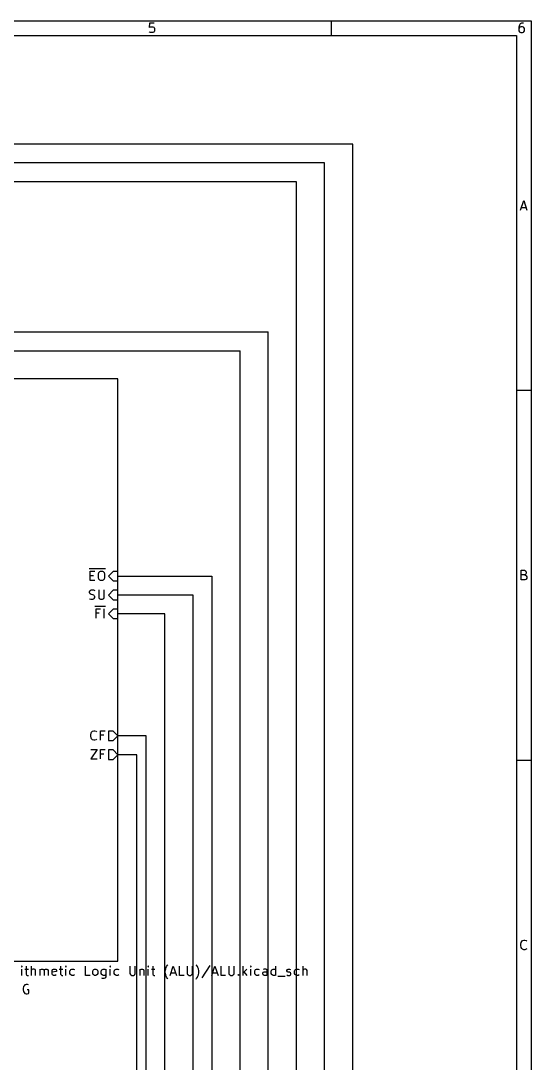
# Model space of a CAD drawing. Extents: x 0.4 to 11.3, y -16.1 to -0.4.
# Drawn here: x 8.58 to 11.3, y -5.94 to -0.39 of the extents above; entities that cross this region are included whole.
import ezdxf

# ---------------------------------------------------------------- set-up
doc = ezdxf.new("R2010")
doc.units = 0
doc.header["$MEASUREMENT"] = 0
for name, color, linetype in [('BROWN2', 54, 'CONTINUOUS'), ('CYAN2', 4, 'CONTINUOUS'), ('GREEN3', 91, 'CONTINUOUS'), ('RED2', 1, 'CONTINUOUS')]:
    doc.layers.add(name, color=color, linetype=linetype)

msp = doc.modelspace()

# ---------------------------------------------------------------- linework, layer by layer
at = {"layer": 'BROWN2', "linetype": 'CONTINUOUS'}
for p, q in [((8.5874, -5.4251), (8.5851, -5.4274)), ((8.5851, -5.4274), (8.5874, -5.4298)), ((8.5898, -5.4274), (8.5874, -5.4251)), ((8.5874, -5.4251), (8.5874, -5.4298)), ((8.5874, -5.4298), (8.5898, -5.4274)), ((8.6113, -5.4251), (8.6113, -5.4679)), ((8.6398, -5.4751), (8.6398, -5.4251)), ((8.7946, -5.4251), (8.7946, -5.4679)), ((8.8232, -5.4251), (8.8208, -5.4274)), ((8.8208, -5.4274), (8.8232, -5.4298)), ((8.8255, -5.4274), (8.8232, -5.4251)), ((8.8232, -5.4251), (8.8232, -5.4298)), ((8.8232, -5.4298), (8.8255, -5.4274)), ((8.9279, -5.4751), (8.9279, -5.4251)), ((9.0589, -5.4251), (9.0565, -5.4274)), ((9.0565, -5.4274), (9.0589, -5.4298)), ((9.0613, -5.4274), (9.0589, -5.4251)), ((9.0589, -5.4251), (9.0589, -5.4298)), ((9.0589, -5.4298), (9.0613, -5.4274)), ((9.1636, -5.4251), (9.1636, -5.4655)), ((9.1922, -5.4655), (9.1922, -5.4251)), ((9.2613, -5.4251), (9.2589, -5.4274)), ((9.2589, -5.4274), (9.2613, -5.4298)), ((9.2636, -5.4274), (9.2613, -5.4251)), ((9.2613, -5.4251), (9.2613, -5.4298)), ((9.2613, -5.4298), (9.2636, -5.4274)), ((9.2851, -5.4251), (9.2851, -5.4679)), ((9.3541, -5.4394), (9.3565, -5.4322)), ((9.3565, -5.4322), (9.3589, -5.4274)), ((9.3589, -5.4274), (9.3636, -5.4203)), ((9.3636, -5.4203), (9.366, -5.4179)), ((9.3779, -5.4751), (9.3946, -5.4251)), ((9.3946, -5.4251), (9.4113, -5.4751)), ((9.4279, -5.4751), (9.4279, -5.4251)), ((9.4684, -5.4251), (9.4684, -5.4655)), ((9.497, -5.4655), (9.497, -5.4251)), ((9.5184, -5.4203), (9.516, -5.4179)), ((9.5232, -5.4274), (9.5184, -5.4203)), ((9.5255, -5.4322), (9.5232, -5.4274)), ((9.5279, -5.4394), (9.5255, -5.4322)), ((9.5898, -5.4227), (9.547, -5.487)), ((9.5994, -5.4751), (9.616, -5.4251)), ((9.616, -5.4251), (9.6327, -5.4751)), ((9.6494, -5.4751), (9.6494, -5.4251)), ((9.6898, -5.4251), (9.6898, -5.4655)), ((9.7184, -5.4655), (9.7184, -5.4251)), ((9.766, -5.4751), (9.766, -5.4251)), ((9.8065, -5.4251), (9.8041, -5.4274)), ((9.8041, -5.4274), (9.8065, -5.4298)), ((9.8089, -5.4274), (9.8065, -5.4251)), ((9.8065, -5.4251), (9.8065, -5.4298)), ((9.8065, -5.4298), (9.8089, -5.4274)), ((9.9398, -5.4751), (9.9398, -5.4251)), ((10.0851, -5.4751), (10.0851, -5.4251)), ((8.5874, -5.4751), (8.5874, -5.4417)), ((8.6041, -5.4417), (8.6232, -5.4417)), ((8.6113, -5.4679), (8.6136, -5.4727)), ((8.6136, -5.4727), (8.6184, -5.4751)), ((8.6184, -5.4751), (8.6232, -5.4751)), ((8.6422, -5.4441), (8.6398, -5.4465)), ((8.647, -5.4417), (8.6422, -5.4441)), ((8.6541, -5.4417), (8.647, -5.4417)), ((8.6589, -5.4441), (8.6541, -5.4417)), ((8.6613, -5.4489), (8.6589, -5.4441)), ((8.6613, -5.4751), (8.6613, -5.4489)), ((8.6851, -5.4751), (8.6851, -5.4417)), ((8.6851, -5.4465), (8.6874, -5.4441)), ((8.6874, -5.4441), (8.6922, -5.4417)), ((8.6922, -5.4417), (8.6994, -5.4417)), ((8.6994, -5.4417), (8.7041, -5.4441)), ((8.7041, -5.4441), (8.7065, -5.4489)), ((8.7065, -5.4489), (8.7089, -5.4441)), ((8.7065, -5.4489), (8.7065, -5.4751)), ((8.7089, -5.4441), (8.7136, -5.4417)), ((8.7136, -5.4417), (8.7208, -5.4417)), ((8.7208, -5.4417), (8.7255, -5.4441)), ((8.7255, -5.4441), (8.7279, -5.4489)), ((8.7279, -5.4489), (8.7279, -5.4751)), ((8.7494, -5.4489), (8.7517, -5.4441)), ((8.7494, -5.4679), (8.7494, -5.4489)), ((8.7732, -5.4536), (8.7494, -5.4584)), ((8.7517, -5.4727), (8.7494, -5.4679)), ((8.7517, -5.4441), (8.7565, -5.4417)), ((8.7565, -5.4751), (8.7517, -5.4727)), ((8.7565, -5.4417), (8.766, -5.4417)), ((8.766, -5.4751), (8.7565, -5.4751)), ((8.766, -5.4417), (8.7708, -5.4441)), ((8.7708, -5.4727), (8.766, -5.4751)), ((8.7708, -5.4441), (8.7732, -5.4489)), ((8.7732, -5.4489), (8.7732, -5.4536)), ((8.7874, -5.4417), (8.8065, -5.4417)), ((8.7946, -5.4679), (8.797, -5.4727)), ((8.797, -5.4727), (8.8017, -5.4751)), ((8.8017, -5.4751), (8.8065, -5.4751)), ((8.8232, -5.4751), (8.8232, -5.4417)), ((8.8446, -5.4513), (8.847, -5.4465)), ((8.8446, -5.4655), (8.8446, -5.4513)), ((8.847, -5.4703), (8.8446, -5.4655)), ((8.847, -5.4465), (8.8494, -5.4441)), ((8.8494, -5.4727), (8.847, -5.4703)), ((8.8494, -5.4441), (8.8541, -5.4417)), ((8.8541, -5.4751), (8.8494, -5.4727)), ((8.8541, -5.4417), (8.8636, -5.4417)), ((8.8636, -5.4751), (8.8541, -5.4751)), ((8.8636, -5.4417), (8.8684, -5.4441)), ((8.8684, -5.4727), (8.8636, -5.4751)), ((8.9517, -5.4751), (8.9279, -5.4751)), ((8.966, -5.4513), (8.9684, -5.4465)), ((8.966, -5.4655), (8.966, -5.4513)), ((8.9684, -5.4703), (8.966, -5.4655)), ((8.9684, -5.4465), (8.9708, -5.4441)), ((8.9708, -5.4727), (8.9684, -5.4703)), ((8.9708, -5.4441), (8.9755, -5.4417)), ((8.9755, -5.4751), (8.9708, -5.4727)), ((8.9755, -5.4417), (8.9827, -5.4417)), ((8.9827, -5.4751), (8.9755, -5.4751)), ((8.9827, -5.4417), (8.9874, -5.4441)), ((8.9874, -5.4727), (8.9827, -5.4751)), ((8.9874, -5.4441), (8.9898, -5.4465)), ((8.9898, -5.4703), (8.9874, -5.4727)), ((8.9898, -5.4465), (8.9922, -5.4513)), ((8.9922, -5.4655), (8.9898, -5.4703)), ((8.9922, -5.4513), (8.9922, -5.4655)), ((9.0113, -5.4513), (9.0136, -5.4465)), ((9.0113, -5.4655), (9.0113, -5.4513)), ((9.0136, -5.4703), (9.0113, -5.4655)), ((9.0136, -5.4465), (9.016, -5.4441)), ((9.016, -5.4727), (9.0136, -5.4703)), ((9.0184, -5.4917), (9.0136, -5.4894)), ((9.016, -5.4441), (9.0208, -5.4417)), ((9.0208, -5.4751), (9.016, -5.4727)), ((9.0255, -5.4917), (9.0184, -5.4917)), ((9.0208, -5.4417), (9.0303, -5.4417)), ((9.0303, -5.4751), (9.0208, -5.4751)), ((9.0303, -5.4894), (9.0255, -5.4917)), ((9.0303, -5.4417), (9.0351, -5.4441)), ((9.0351, -5.4727), (9.0303, -5.4751)), ((9.0327, -5.487), (9.0303, -5.4894)), ((9.0351, -5.4822), (9.0327, -5.487)), ((9.0351, -5.4417), (9.0351, -5.4822)), ((9.0589, -5.4751), (9.0589, -5.4417)), ((9.0803, -5.4513), (9.0827, -5.4465)), ((9.0803, -5.4655), (9.0803, -5.4513)), ((9.0827, -5.4703), (9.0803, -5.4655)), ((9.0827, -5.4465), (9.0851, -5.4441)), ((9.0851, -5.4727), (9.0827, -5.4703)), ((9.0851, -5.4441), (9.0898, -5.4417)), ((9.0898, -5.4751), (9.0851, -5.4727)), ((9.0898, -5.4417), (9.0994, -5.4417)), ((9.0994, -5.4751), (9.0898, -5.4751)), ((9.0994, -5.4417), (9.1041, -5.4441)), ((9.1041, -5.4727), (9.0994, -5.4751)), ((9.1636, -5.4655), (9.166, -5.4703)), ((9.166, -5.4703), (9.1684, -5.4727)), ((9.1684, -5.4727), (9.1732, -5.4751)), ((9.1732, -5.4751), (9.1827, -5.4751)), ((9.1827, -5.4751), (9.1874, -5.4727)), ((9.1874, -5.4727), (9.1898, -5.4703)), ((9.1898, -5.4703), (9.1922, -5.4655)), ((9.216, -5.4417), (9.216, -5.4751)), ((9.216, -5.4465), (9.2184, -5.4441)), ((9.2184, -5.4441), (9.2232, -5.4417)), ((9.2232, -5.4417), (9.2303, -5.4417)), ((9.2303, -5.4417), (9.2351, -5.4441)), ((9.2351, -5.4441), (9.2374, -5.4489)), ((9.2374, -5.4489), (9.2374, -5.4751)), ((9.2613, -5.4751), (9.2613, -5.4417)), ((9.2779, -5.4417), (9.297, -5.4417)), ((9.2851, -5.4679), (9.2874, -5.4727)), ((9.2874, -5.4727), (9.2922, -5.4751)), ((9.2922, -5.4751), (9.297, -5.4751)), ((9.3517, -5.4513), (9.3541, -5.4394)), ((9.3517, -5.4608), (9.3517, -5.4513)), ((9.3541, -5.4727), (9.3517, -5.4608)), ((9.3565, -5.4798), (9.3541, -5.4727)), ((9.3589, -5.4846), (9.3565, -5.4798)), ((9.3636, -5.4917), (9.3589, -5.4846)), ((9.366, -5.4941), (9.3636, -5.4917)), ((9.3827, -5.4608), (9.4065, -5.4608)), ((9.4517, -5.4751), (9.4279, -5.4751)), ((9.4684, -5.4655), (9.4708, -5.4703)), ((9.4708, -5.4703), (9.4732, -5.4727)), ((9.4732, -5.4727), (9.4779, -5.4751)), ((9.4779, -5.4751), (9.4874, -5.4751)), ((9.4874, -5.4751), (9.4922, -5.4727)), ((9.4922, -5.4727), (9.4946, -5.4703)), ((9.4946, -5.4703), (9.497, -5.4655)), ((9.516, -5.4941), (9.5184, -5.4917)), ((9.5184, -5.4917), (9.5232, -5.4846)), ((9.5232, -5.4846), (9.5255, -5.4798)), ((9.5255, -5.4798), (9.5279, -5.4727)), ((9.5303, -5.4513), (9.5279, -5.4394)), ((9.5279, -5.4727), (9.5303, -5.4608)), ((9.5303, -5.4608), (9.5303, -5.4513)), ((9.6041, -5.4608), (9.6279, -5.4608)), ((9.6732, -5.4751), (9.6494, -5.4751)), ((9.6898, -5.4655), (9.6922, -5.4703)), ((9.6922, -5.4703), (9.6946, -5.4727)), ((9.6946, -5.4727), (9.6994, -5.4751)), ((9.6994, -5.4751), (9.7089, -5.4751)), ((9.7089, -5.4751), (9.7136, -5.4727)), ((9.7136, -5.4727), (9.716, -5.4703)), ((9.716, -5.4703), (9.7184, -5.4655)), ((9.7398, -5.4727), (9.7422, -5.4703)), ((9.7422, -5.4751), (9.7398, -5.4727)), ((9.7422, -5.4703), (9.7446, -5.4727)), ((9.7422, -5.4703), (9.7422, -5.4751)), ((9.7446, -5.4727), (9.7422, -5.4751)), ((9.7851, -5.4417), (9.766, -5.4608)), ((9.7708, -5.456), (9.7851, -5.4751)), ((9.8065, -5.4751), (9.8065, -5.4417)), ((9.8279, -5.4513), (9.8303, -5.4465)), ((9.8279, -5.4655), (9.8279, -5.4513)), ((9.8303, -5.4703), (9.8279, -5.4655)), ((9.8303, -5.4465), (9.8327, -5.4441)), ((9.8327, -5.4727), (9.8303, -5.4703)), ((9.8327, -5.4441), (9.8375, -5.4417)), ((9.8375, -5.4751), (9.8327, -5.4727)), ((9.8375, -5.4417), (9.847, -5.4417)), ((9.847, -5.4751), (9.8375, -5.4751)), ((9.847, -5.4417), (9.8517, -5.4441)), ((9.8517, -5.4727), (9.847, -5.4751)), ((9.8708, -5.4632), (9.8732, -5.4584)), ((9.8708, -5.4679), (9.8708, -5.4632)), ((9.8732, -5.4727), (9.8708, -5.4679)), ((9.8779, -5.4417), (9.8732, -5.4441)), ((9.8732, -5.4584), (9.8779, -5.456)), ((9.8779, -5.4751), (9.8732, -5.4727)), ((9.8875, -5.4417), (9.8779, -5.4417)), ((9.8779, -5.456), (9.8898, -5.456)), ((9.8898, -5.4751), (9.8779, -5.4751)), ((9.8922, -5.4441), (9.8875, -5.4417)), ((9.8898, -5.456), (9.8946, -5.4536)), ((9.8946, -5.4727), (9.8898, -5.4751)), ((9.8946, -5.4489), (9.8922, -5.4441)), ((9.8946, -5.4751), (9.8946, -5.4489)), ((9.916, -5.4513), (9.9184, -5.4465)), ((9.916, -5.4655), (9.916, -5.4513)), ((9.9184, -5.4703), (9.916, -5.4655)), ((9.9184, -5.4465), (9.9208, -5.4441)), ((9.9208, -5.4727), (9.9184, -5.4703)), ((9.9208, -5.4441), (9.9256, -5.4417)), ((9.9256, -5.4751), (9.9208, -5.4727)), ((9.9256, -5.4417), (9.9351, -5.4417)), ((9.9351, -5.4751), (9.9256, -5.4751)), ((9.9351, -5.4417), (9.9398, -5.4441)), ((9.9398, -5.4727), (9.9351, -5.4751)), ((9.9517, -5.4798), (9.9898, -5.4798)), ((9.9994, -5.4489), (10.0017, -5.4441)), ((9.9994, -5.4513), (9.9994, -5.4489)), ((10.0017, -5.456), (9.9994, -5.4513)), ((9.9994, -5.4727), (10.0041, -5.4751)), ((10.0017, -5.4441), (10.0065, -5.4417)), ((10.0065, -5.4584), (10.0017, -5.456)), ((10.0041, -5.4751), (10.0136, -5.4751)), ((10.0065, -5.4417), (10.0136, -5.4417)), ((10.0136, -5.4584), (10.0065, -5.4584)), ((10.0136, -5.4417), (10.0184, -5.4441)), ((10.0184, -5.4608), (10.0136, -5.4584)), ((10.0136, -5.4751), (10.0184, -5.4727)), ((10.0208, -5.4655), (10.0184, -5.4608)), ((10.0184, -5.4727), (10.0208, -5.4679)), ((10.0208, -5.4679), (10.0208, -5.4655)), ((10.0398, -5.4513), (10.0422, -5.4465)), ((10.0398, -5.4655), (10.0398, -5.4513)), ((10.0422, -5.4703), (10.0398, -5.4655)), ((10.0422, -5.4465), (10.0446, -5.4441)), ((10.0446, -5.4727), (10.0422, -5.4703)), ((10.0446, -5.4441), (10.0494, -5.4417)), ((10.0494, -5.4751), (10.0446, -5.4727)), ((10.0494, -5.4417), (10.0589, -5.4417)), ((10.0589, -5.4751), (10.0494, -5.4751)), ((10.0589, -5.4417), (10.0636, -5.4441)), ((10.0636, -5.4727), (10.0589, -5.4751)), ((10.0875, -5.4441), (10.0851, -5.4465)), ((10.0922, -5.4417), (10.0875, -5.4441)), ((10.0994, -5.4417), (10.0922, -5.4417)), ((10.1041, -5.4441), (10.0994, -5.4417)), ((10.1065, -5.4489), (10.1041, -5.4441)), ((10.1065, -5.4751), (10.1065, -5.4489))]:
    msp.add_line(p, q, dxfattribs=at)
at = {"layer": 'CYAN2', "linetype": 'CONTINUOUS'}
for p, q in [((8.9458, -3.3089), (9.0334, -3.3089)), ((8.9527, -3.3728), (8.9527, -3.3228)), ((8.9527, -3.3228), (8.9765, -3.3228)), ((8.9979, -3.3299), (9.0027, -3.3252)), ((9.0027, -3.3252), (9.0074, -3.3228)), ((9.0074, -3.3228), (9.017, -3.3228)), ((9.017, -3.3228), (9.0217, -3.3252)), ((9.0217, -3.3252), (9.0265, -3.3299)), ((9.075, -3.325), (9.05, -3.35)), ((9.1, -3.325), (9.075, -3.325)), ((9.1, -3.375), (9.1, -3.325)), ((8.9527, -3.3466), (8.9693, -3.3466)), ((8.9765, -3.3728), (8.9527, -3.3728)), ((8.9955, -3.3395), (8.9979, -3.3299)), ((8.9955, -3.3561), (8.9955, -3.3395)), ((8.9979, -3.3657), (8.9955, -3.3561)), ((9.0027, -3.3704), (8.9979, -3.3657)), ((9.0074, -3.3728), (9.0027, -3.3704)), ((9.017, -3.3728), (9.0074, -3.3728)), ((9.0217, -3.3704), (9.017, -3.3728)), ((9.0265, -3.3657), (9.0217, -3.3704)), ((9.0265, -3.3299), (9.0289, -3.3395)), ((9.0289, -3.3561), (9.0265, -3.3657)), ((9.0289, -3.3395), (9.0289, -3.3561)), ((9.05, -3.35), (9.075, -3.375)), ((9.075, -3.375), (9.1, -3.375)), ((8.9479, -3.4323), (8.9503, -3.4276)), ((8.9479, -3.4371), (8.9479, -3.4323)), ((8.9503, -3.4419), (8.9479, -3.4371)), ((8.9503, -3.4276), (8.9527, -3.4252)), ((8.9527, -3.4252), (8.9574, -3.4228)), ((8.9574, -3.4228), (8.9693, -3.4228)), ((8.9693, -3.4228), (8.9765, -3.4252)), ((8.9979, -3.4228), (8.9979, -3.4633)), ((9.0265, -3.4633), (9.0265, -3.4228)), ((9.075, -3.425), (9.05, -3.45)), ((9.1, -3.425), (9.075, -3.425)), ((9.1, -3.475), (9.1, -3.425)), ((8.9479, -3.4704), (8.9551, -3.4728)), ((8.9527, -3.4442), (8.9503, -3.4419)), ((8.9574, -3.4466), (8.9527, -3.4442)), ((8.9551, -3.4728), (8.967, -3.4728)), ((8.967, -3.449), (8.9574, -3.4466)), ((8.9717, -3.4514), (8.967, -3.449)), ((8.967, -3.4728), (8.9717, -3.4704)), ((8.9741, -3.4538), (8.9717, -3.4514)), ((8.9717, -3.4704), (8.9741, -3.468)), ((8.9765, -3.4585), (8.9741, -3.4538)), ((8.9741, -3.468), (8.9765, -3.4633)), ((8.9765, -3.4633), (8.9765, -3.4585)), ((8.9979, -3.4633), (9.0003, -3.468)), ((9.0003, -3.468), (9.0027, -3.4704)), ((9.0027, -3.4704), (9.0074, -3.4728)), ((9.0074, -3.4728), (9.017, -3.4728)), ((9.017, -3.4728), (9.0217, -3.4704)), ((9.0217, -3.4704), (9.0241, -3.468)), ((9.0241, -3.468), (9.0265, -3.4633)), ((9.05, -3.45), (9.075, -3.475)), ((9.075, -3.475), (9.1, -3.475)), ((8.9767, -3.5089), (9.0334, -3.5089)), ((8.9836, -3.5728), (8.9836, -3.5228)), ((8.9836, -3.5228), (9.0074, -3.5228)), ((9.0003, -3.5466), (8.9836, -3.5466)), ((9.0265, -3.5728), (9.0265, -3.5228)), ((9.075, -3.525), (9.05, -3.55)), ((9.05, -3.55), (9.075, -3.575)), ((9.1, -3.525), (9.075, -3.525)), ((9.1, -3.575), (9.1, -3.525)), ((9.075, -3.575), (9.1, -3.575)), ((8.9551, -4.1942), (8.9574, -4.1847)), ((8.9551, -4.2014), (8.9551, -4.1942)), ((8.9574, -4.2109), (8.9551, -4.2014)), ((8.9574, -4.1847), (8.9598, -4.1799)), ((8.9598, -4.2157), (8.9574, -4.2109)), ((8.9598, -4.1799), (8.9646, -4.1752)), ((8.9646, -4.2204), (8.9598, -4.2157)), ((8.9646, -4.1752), (8.9717, -4.1728)), ((8.9717, -4.1728), (8.9765, -4.1728)), ((8.9765, -4.1728), (8.9836, -4.1752)), ((8.9836, -4.1752), (8.986, -4.1776)), ((9.0074, -4.2228), (9.0074, -4.1728)), ((9.0074, -4.1728), (9.0312, -4.1728)), ((9.0241, -4.1966), (9.0074, -4.1966)), ((9.075, -4.175), (9.05, -4.175)), ((9.05, -4.175), (9.05, -4.225)), ((9.1, -4.2), (9.075, -4.175)), ((9.075, -4.225), (9.1, -4.2)), ((8.9717, -4.2228), (8.9646, -4.2204)), ((8.9765, -4.2228), (8.9717, -4.2228)), ((8.9836, -4.2204), (8.9765, -4.2228)), ((8.986, -4.218), (8.9836, -4.2204)), ((9.05, -4.225), (9.075, -4.225)), ((8.9551, -4.2728), (8.9884, -4.2728)), ((8.9884, -4.2728), (8.9551, -4.3228)), ((8.9551, -4.3228), (8.9884, -4.3228)), ((9.0074, -4.3228), (9.0074, -4.2728)), ((9.0074, -4.2728), (9.0312, -4.2728)), ((9.0241, -4.2966), (9.0074, -4.2966)), ((9.075, -4.275), (9.05, -4.275)), ((9.05, -4.275), (9.05, -4.325)), ((9.05, -4.325), (9.075, -4.325)), ((9.1, -4.3), (9.075, -4.275)), ((9.075, -4.325), (9.1, -4.3)), ((8.5976, -5.5347), (8.5952, -5.5442)), ((8.5952, -5.5442), (8.5952, -5.5514)), ((8.6, -5.5299), (8.5976, -5.5347)), ((8.6048, -5.5252), (8.6, -5.5299)), ((8.6119, -5.5228), (8.6048, -5.5252)), ((8.619, -5.5228), (8.6119, -5.5228)), ((8.6238, -5.5252), (8.619, -5.5228)), ((8.5952, -5.5514), (8.5976, -5.5609)), ((8.5976, -5.5609), (8.6, -5.5657)), ((8.6, -5.5657), (8.6048, -5.5704)), ((8.6048, -5.5704), (8.6119, -5.5728)), ((8.6119, -5.5728), (8.6167, -5.5728)), ((8.6262, -5.5514), (8.6167, -5.5514)), ((8.6167, -5.5728), (8.6238, -5.5704)), ((8.6238, -5.5704), (8.6262, -5.568)), ((8.6262, -5.568), (8.6262, -5.5514))]:
    msp.add_line(p, q, dxfattribs=at)
at = {"layer": 'GREEN3', "linetype": 'CONTINUOUS'}
for p, q in [((10.35, -1.05), (7.55, -1.05)), ((10.35, -9.65), (10.35, -1.05)), ((10.2, -1.15), (7.55, -1.15)), ((10.2, -9.55), (10.2, -1.15)), ((10.05, -1.25), (7.55, -1.25)), ((10.05, -9.45), (10.05, -1.25)), ((7.55, -2.05), (9.9, -2.05)), ((9.9, -9.35), (9.9, -2.05)), ((7.55, -2.15), (9.75, -2.15)), ((9.75, -9.25), (9.75, -2.15)), ((9.1, -3.35), (9.6, -3.35)), ((9.6, -3.35), (9.6, -9.15)), ((9.5, -3.45), (9.1, -3.45)), ((9.5, -9.05), (9.5, -3.45)), ((9.35, -3.55), (9.1, -3.55)), ((9.35, -8.95), (9.35, -3.55)), ((9.25, -4.2), (9.1, -4.2)), ((9.25, -7.55), (9.25, -4.2)), ((9.2, -4.3), (9.1, -4.3)), ((9.2, -7.45), (9.2, -4.3))]:
    msp.add_line(p, q, dxfattribs=at)
at = {"layer": 'RED2', "linetype": 'CONTINUOUS'}
for p, q in [((0.3937, -0.3937), (11.2993, -0.3937)), ((9.268, -0.4053), (9.2656, -0.4296)), ((9.2656, -0.4296), (9.268, -0.4272)), ((9.2924, -0.4053), (9.268, -0.4053)), ((9.268, -0.4272), (9.2729, -0.4248)), ((9.2729, -0.4248), (9.2851, -0.4248)), ((9.2851, -0.4248), (9.29, -0.4272)), ((9.29, -0.4272), (9.2924, -0.4296)), ((9.2924, -0.4296), (9.2948, -0.4345)), ((9.2948, -0.4345), (9.2948, -0.4467)), ((10.2362, -0.4724), (10.2362, -0.3937)), ((11.2365, -0.4174), (11.2341, -0.4272)), ((11.2341, -0.4272), (11.2341, -0.4467)), ((11.2365, -0.4296), (11.2341, -0.4345)), ((11.2414, -0.4101), (11.2365, -0.4174)), ((11.239, -0.4272), (11.2365, -0.4296)), ((11.2439, -0.4248), (11.239, -0.4272)), ((11.2439, -0.4077), (11.2414, -0.4101)), ((11.2487, -0.4053), (11.2439, -0.4077)), ((11.2536, -0.4248), (11.2439, -0.4248)), ((11.2585, -0.4053), (11.2487, -0.4053)), ((11.2585, -0.4272), (11.2536, -0.4248)), ((11.2609, -0.4296), (11.2585, -0.4272)), ((11.2633, -0.4345), (11.2609, -0.4296)), ((11.2633, -0.4467), (11.2633, -0.4345)), ((11.2993, -0.3937), (11.2993, -16.1413)), ((0.4724, -0.4724), (11.2206, -0.4724)), ((9.268, -0.454), (9.2656, -0.4516)), ((9.2729, -0.4564), (9.268, -0.454)), ((9.2851, -0.4564), (9.2729, -0.4564)), ((9.29, -0.454), (9.2851, -0.4564)), ((9.2924, -0.4516), (9.29, -0.454)), ((9.2948, -0.4467), (9.2924, -0.4516)), ((11.2206, -0.4724), (11.2206, -16.0626)), ((11.2341, -0.4467), (11.2365, -0.4516)), ((11.2365, -0.4516), (11.239, -0.454)), ((11.239, -0.454), (11.2439, -0.4564)), ((11.2439, -0.4564), (11.2536, -0.4564)), ((11.2536, -0.4564), (11.2585, -0.454)), ((11.2585, -0.454), (11.2609, -0.4516)), ((11.2609, -0.4516), (11.2633, -0.4467)), ((11.2429, -1.4013), (11.2599, -1.3501)), ((11.2477, -1.3867), (11.2721, -1.3867)), ((11.2599, -1.3501), (11.277, -1.4013)), ((9.1, -2.3), (8.2, -2.3)), ((9.1, -2.3), (8.2, -2.3)), ((9.1, -5.4), (9.1, -2.3)), ((9.1, -5.4), (9.1, -2.3)), ((11.2993, -2.3622), (11.2206, -2.3622)), ((11.2465, -3.3698), (11.2465, -3.3186)), ((11.2465, -3.3186), (11.2636, -3.3186)), ((11.2636, -3.3186), (11.2685, -3.3211)), ((11.2685, -3.3211), (11.2709, -3.3235)), ((11.2709, -3.3235), (11.2733, -3.3284)), ((11.2733, -3.3284), (11.2733, -3.3333)), ((11.2636, -3.343), (11.2465, -3.343)), ((11.266, -3.3698), (11.2465, -3.3698)), ((11.2685, -3.3406), (11.2636, -3.343)), ((11.2636, -3.343), (11.2709, -3.3455)), ((11.2709, -3.3674), (11.266, -3.3698)), ((11.2709, -3.3381), (11.2685, -3.3406)), ((11.2733, -3.3333), (11.2709, -3.3381)), ((11.2709, -3.3455), (11.2733, -3.3479)), ((11.2733, -3.365), (11.2709, -3.3674)), ((11.2733, -3.3479), (11.2758, -3.3528)), ((11.2758, -3.3601), (11.2733, -3.365)), ((11.2758, -3.3528), (11.2758, -3.3601)), ((11.2993, -4.3307), (11.2206, -4.3307)), ((11.2441, -5.3091), (11.2465, -5.2993)), ((11.2441, -5.3164), (11.2441, -5.3091)), ((11.2465, -5.3261), (11.2441, -5.3164)), ((11.2465, -5.2993), (11.249, -5.2945)), ((11.249, -5.331), (11.2465, -5.3261)), ((11.249, -5.2945), (11.2538, -5.2896)), ((11.2538, -5.2896), (11.2611, -5.2872)), ((11.2611, -5.2872), (11.266, -5.2872)), ((11.266, -5.2872), (11.2733, -5.2896)), ((11.2733, -5.2896), (11.2758, -5.292)), ((11.2538, -5.3359), (11.249, -5.331)), ((11.2611, -5.3383), (11.2538, -5.3359)), ((11.266, -5.3383), (11.2611, -5.3383)), ((11.2733, -5.3359), (11.266, -5.3383)), ((11.2758, -5.3335), (11.2733, -5.3359)), ((8.2, -5.4), (9.1, -5.4)), ((8.2, -5.4), (9.1, -5.4))]:
    msp.add_line(p, q, dxfattribs=at)

doc.saveas('drawing.dxf')
